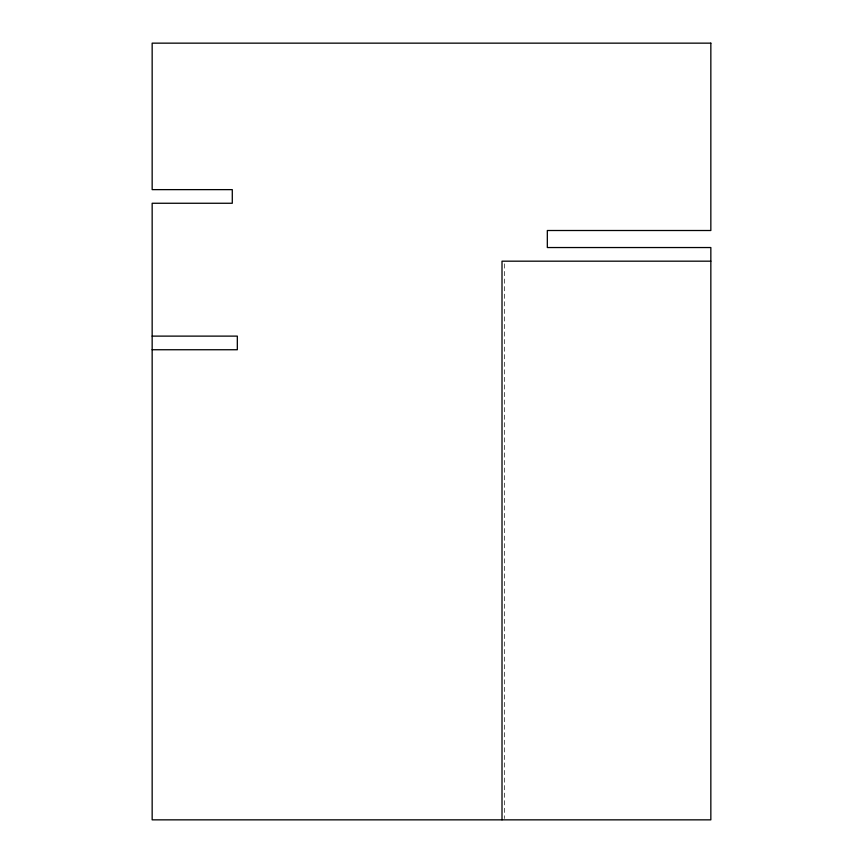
<?xml version="1.0" encoding="UTF-8"?>
<svg xmlns="http://www.w3.org/2000/svg" width="863" height="863" viewBox="0 0 863 863"><rect width="100%" height="100%" fill="white"/><g stroke="black" fill="none" stroke-linecap="round" stroke-linejoin="round"><path stroke-width="0.65" stroke-dasharray="4.32 3.24" d="M504.488 263.862L504.488 818.502"/><path stroke-width="1.29" d="M710.842 261.176L502.007 261.176L502.007 819.85M152.158 336.117L237.325 336.117L237.325 349.742L152.158 349.742M710.842 43.15L152.158 43.15L152.158 189.633L232.287 189.633L232.287 203.258L152.158 203.258L152.158 819.85L710.842 819.85L710.842 247.541L547.325 247.541L547.325 230.507L710.842 230.507L710.842 43.15"/></g></svg>
